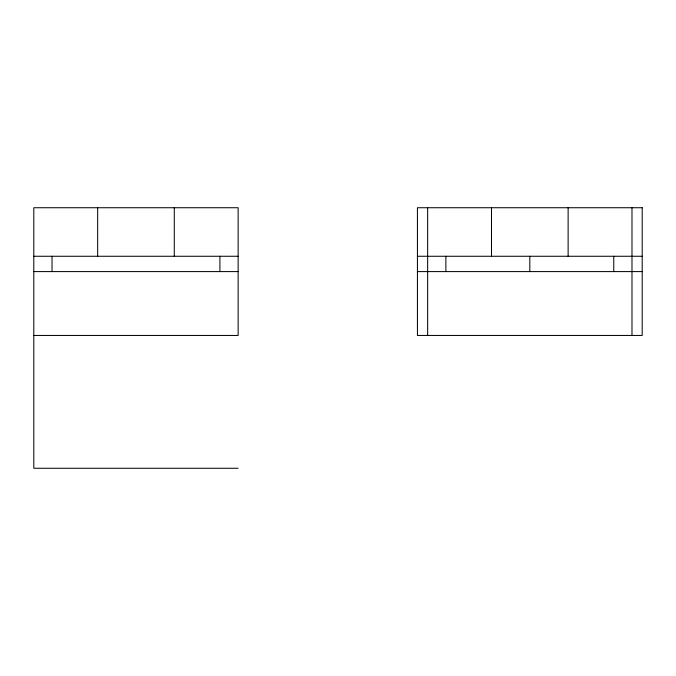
<?xml version="1.0" encoding="UTF-8"?>
<svg xmlns="http://www.w3.org/2000/svg" width="676" height="676" viewBox="0 0 676 676"><rect width="100%" height="100%" fill="white"/><g stroke="black" fill="none" stroke-linecap="round" stroke-linejoin="round"><path stroke-width="1.01" d="M33.8 256.263L238.138 256.263M417.43 256.263L642.2 256.263M33.8 271.591L238.138 271.591M417.43 271.591L642.2 271.591M33.8 335.448L238.138 335.448L238.138 207.735L33.8 207.735L33.8 468.265L238.138 468.265M631.984 207.735L631.984 335.448M613.757 256.263L613.757 271.591M568.127 207.735L568.127 256.263M529.815 256.263L529.815 271.591M491.503 207.735L491.503 256.263M445.873 256.263L445.873 271.591M427.646 207.735L427.646 335.448M219.911 256.263L219.911 271.591M174.281 207.735L174.281 256.263M97.657 207.735L97.657 256.263M52.027 256.263L52.027 271.591M642.2 207.735L417.43 207.735L417.43 335.448L642.2 335.448L642.2 207.735"/></g></svg>
